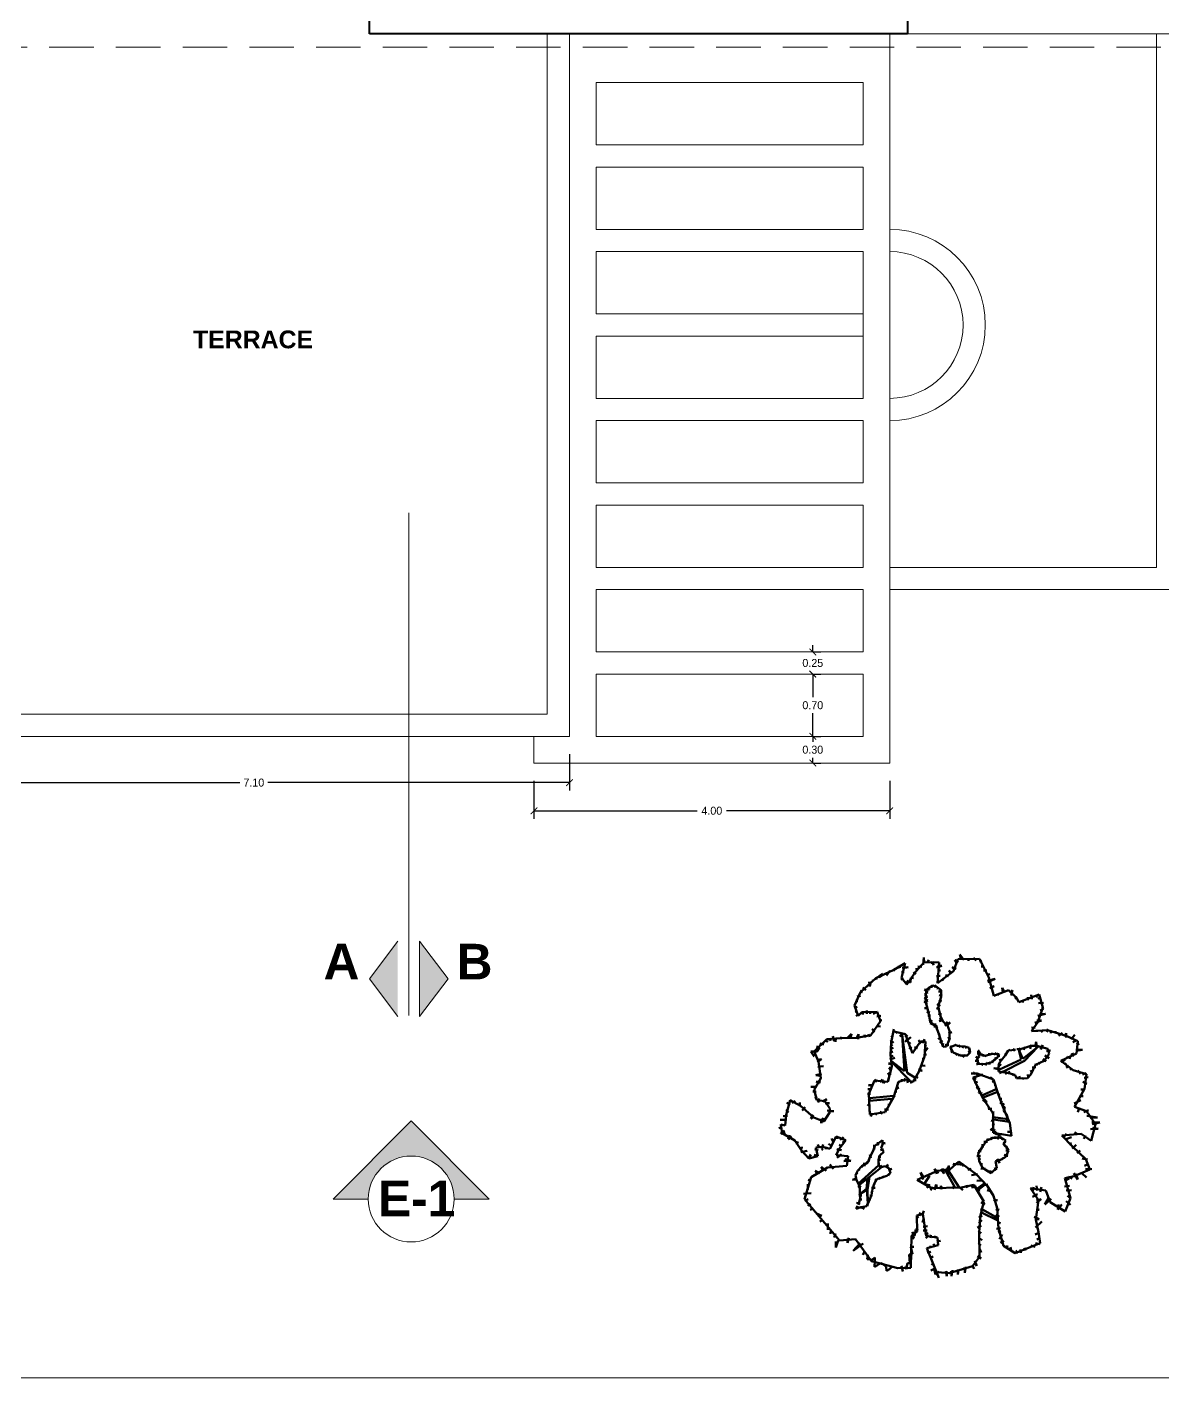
# Model space of a CAD drawing. Header units: metres. Extents: x 0 to 43.1, y 0 to 32.6.
# Drawn here: x 17.73 to 30.5, y 0 to 15.19 of the extents above; entities that cross this region are included whole.
import ezdxf

# ---------------------------------------------------------------- set-up
doc = ezdxf.new("R2010")
doc.units = ezdxf.units.M
doc.linetypes.add('DASHED', pattern=[0.75, 0.5, -0.25])
for name, color, linetype, lineweight in [('Ceco.NET 54', 254, 'Continuous', 9), ('equipment', 40, 'Continuous', 15), ('names', 7, 'Continuous', 60), ('plants', 83, 'Continuous', 60), ('projection', 134, 'DASHED', 9), ('texture', 253, 'Continuous', 9), ('wall high', 5, 'Continuous', 40), ('wall low', 140, 'Continuous', 20)]:
    doc.layers.add(name, color=color, linetype=linetype, lineweight=lineweight)
doc.styles.add('AMBIENTE', font='ARIALBD.TTF', dxfattribs={"height": 0.2})
doc.dimstyles.new('Ceco.NET', dxfattribs={"dimscale": 0.5, "dimtxt": 0.18, "dimasz": 0.15, "dimexe": 0.18, "dimexo": 0.4, "dimgap": 0.09, "dimtad": 0, "dimtih": 1, "dimtoh": 1, "dimzin": 0, "dimdsep": 46, "dimtxsty": 'Standard', "dimblk": 'ARCHTICK', "dimcen": 0.09, "dimclrd": 256, "dimclre": 256, "dimadec": 0, "dimazin": 0, "dimtfac": 1, "dimtofl": 0, "dimtmove": 0, "dimatfit": 3, "dimfxl": 0, "dimtolj": 1, "dimtzin": 0, "dimarcsym": 0})

# ---------------------------------------------------------------- blocks, each defined once
blk = doc.blocks.new('_ArchTick')
at = {"color": 0, "const_width": 0.15}
blk.add_lwpolyline([(-0.5, -0.5), (0.5, 0.5)], dxfattribs=at)
blk = doc.blocks.new('*D15')
at = {"layer": 'Defpoints', "color": 0}
for p in [(16.729, 7.213), (23.829, 7.213), (23.829, 6.693)]:
    blk.add_point(p, dxfattribs=at)
at = {"layer": 'texture', "lineweight": -2}
for p, q in [((16.729, 7.013), (16.729, 6.603)), ((23.829, 7.013), (23.829, 6.603)), ((16.729, 6.693), (20.121, 6.693)), ((23.829, 6.693), (20.436, 6.693))]:
    blk.add_line(p, q, dxfattribs=at)
at = {"layer": 'texture', "lineweight": -2, "xscale": 0.075, "yscale": 0.075, "zscale": 0.075, "rotation": 180}
blk.add_blockref('_ArchTick', (16.729, 6.693), dxfattribs=at)
at = {"layer": 'texture', "lineweight": -2, "xscale": 0.075, "yscale": 0.075, "zscale": 0.075}
blk.add_blockref('_ArchTick', (23.829, 6.693), dxfattribs=at)
at = {"layer": 'texture', "color": 0, "insert": (20.279, 6.693), "char_height": 0.09, "attachment_point": 5}
blk.add_mtext('\\A1;7.10', dxfattribs=at)
blk = doc.blocks.new('*D16')
at = {"layer": 'Defpoints', "color": 0}
for p in [(26.368, 8.163), (26.368, 7.913), (26.564, 7.913)]:
    blk.add_point(p, dxfattribs=at)
at = {"layer": 'texture', "lineweight": -2}
for p, q in [((26.564, 8.163), (26.564, 8.238)), ((26.568, 8.163), (26.654, 8.163)), ((26.564, 7.913), (26.564, 7.838)), ((26.568, 7.913), (26.654, 7.913))]:
    blk.add_line(p, q, dxfattribs=at)
at = {"layer": 'texture', "lineweight": -2, "xscale": 0.075, "yscale": 0.075, "zscale": 0.075}
for p, rotation in [((26.564, 8.163), 270), ((26.564, 7.913), 90)]:
    blk.add_blockref('_ArchTick', p, dxfattribs=dict(at, rotation=rotation))
at = {"layer": 'texture', "color": 0, "insert": (26.564, 8.038), "char_height": 0.09, "attachment_point": 5}
blk.add_mtext('\\A1;0.25', dxfattribs=at)
blk = doc.blocks.new('*D17')
at = {"layer": 'Defpoints', "color": 0}
for p in [(26.368, 7.913), (26.368, 7.213), (26.564, 7.213)]:
    blk.add_point(p, dxfattribs=at)
at = {"layer": 'texture', "lineweight": -2}
for p, q in [((26.564, 7.913), (26.564, 7.653)), ((26.568, 7.913), (26.654, 7.913)), ((26.564, 7.213), (26.564, 7.473)), ((26.568, 7.213), (26.654, 7.213))]:
    blk.add_line(p, q, dxfattribs=at)
at = {"layer": 'texture', "lineweight": -2, "xscale": 0.075, "yscale": 0.075, "zscale": 0.075}
for p, rotation in [((26.564, 7.913), 90), ((26.564, 7.213), 270)]:
    blk.add_blockref('_ArchTick', p, dxfattribs=dict(at, rotation=rotation))
at = {"layer": 'texture', "color": 0, "insert": (26.564, 7.563), "char_height": 0.09, "attachment_point": 5}
blk.add_mtext('\\A1;0.70', dxfattribs=at)
blk = doc.blocks.new('*D18')
at = {"layer": 'Defpoints', "color": 0}
for p in [(26.368, 7.213), (26.368, 6.913), (26.564, 6.913)]:
    blk.add_point(p, dxfattribs=at)
at = {"layer": 'texture', "lineweight": -2}
for p, q in [((26.564, 7.213), (26.564, 7.153)), ((26.568, 7.213), (26.654, 7.213)), ((26.564, 6.913), (26.564, 6.973)), ((26.568, 6.913), (26.654, 6.913))]:
    blk.add_line(p, q, dxfattribs=at)
at = {"layer": 'texture', "lineweight": -2, "xscale": 0.075, "yscale": 0.075, "zscale": 0.075}
for p, rotation in [((26.564, 7.213), 90), ((26.564, 6.913), 270)]:
    blk.add_blockref('_ArchTick', p, dxfattribs=dict(at, rotation=rotation))
at = {"layer": 'texture', "color": 0, "insert": (26.564, 7.063), "char_height": 0.09, "attachment_point": 5}
blk.add_mtext('\\A1;0.30', dxfattribs=at)
blk = doc.blocks.new('*D19')
at = {"layer": 'Defpoints', "color": 0}
for p in [(23.429, 6.913), (27.429, 6.913), (27.429, 6.377)]:
    blk.add_point(p, dxfattribs=at)
at = {"layer": 'texture', "lineweight": -2}
for p, q in [((23.429, 6.713), (23.429, 6.287)), ((27.429, 6.713), (27.429, 6.287)), ((23.429, 6.377), (25.264, 6.377)), ((27.429, 6.377), (25.594, 6.377))]:
    blk.add_line(p, q, dxfattribs=at)
at = {"layer": 'texture', "lineweight": -2, "xscale": 0.075, "yscale": 0.075, "zscale": 0.075, "rotation": 180}
blk.add_blockref('_ArchTick', (23.429, 6.377), dxfattribs=at)
at = {"layer": 'texture', "lineweight": -2, "xscale": 0.075, "yscale": 0.075, "zscale": 0.075}
blk.add_blockref('_ArchTick', (27.429, 6.377), dxfattribs=at)
at = {"layer": 'texture', "color": 0, "insert": (25.429, 6.377), "char_height": 0.09, "attachment_point": 5}
blk.add_mtext('\\A1;4.00', dxfattribs=at)
blk = doc.blocks.new('ARBRE11')
for p, q in [((-0.191, 1.744), (-0.186, 1.824)), ((-0.186, 1.824), (-0.179, 1.77)), ((0.265, 1.798), (0.222, 1.859)), ((0.222, 1.859), (0.234, 1.803)), ((-0.725, 1.592), (-0.523, 1.685)), ((-0.567, 1.675), (-0.605, 1.622)), ((-0.532, 1.692), (-0.509, 1.675)), ((-0.523, 1.685), (-0.396, 1.76)), ((-0.466, 1.736), (-0.454, 1.707)), ((-0.396, 1.76), (-0.437, 1.597)), ((-0.428, 1.709), (-0.361, 1.718)), ((-0.361, 1.718), (-0.422, 1.704)), ((-0.275, 1.667), (-0.182, 1.773)), ((-0.271, 1.704), (-0.259, 1.676)), ((-0.25, 1.725), (-0.205, 1.72)), ((-0.182, 1.773), (-0.011, 1.769)), ((-0.146, 1.765), (-0.13, 1.8)), ((-0.09, 1.751), (-0.083, 1.782)), ((-0.083, 1.782), (-0.076, 1.739)), ((0.018, 1.73), (-0.041, 1.711)), ((-0.011, 1.769), (-0.032, 1.538)), ((-0.032, 1.538), (0.149, 1.673)), ((-0.031, 1.732), (0.018, 1.73)), ((-0.024, 1.681), (0.002, 1.678)), ((0.121, 1.645), (0.098, 1.678)), ((0.098, 1.678), (0.133, 1.648)), ((0.166, 1.69), (0.133, 1.716)), ((0.133, 1.716), (0.18, 1.699)), ((0.149, 1.673), (0.199, 1.805)), ((0.192, 1.756), (0.166, 1.8)), ((0.166, 1.8), (0.201, 1.772)), ((0.199, 1.805), (0.441, 1.812)), ((0.323, 1.819), (0.319, 1.789)), ((0.375, 1.821), (0.403, 1.793)), ((0.441, 1.812), (0.548, 1.602)), ((0.443, 1.779), (0.469, 1.789)), ((0.462, 1.723), (0.485, 1.725)), ((0.488, 1.678), (0.525, 1.678)), ((-0.897, 1.434), (-0.725, 1.592)), ((-0.79, 1.501), (-0.799, 1.55)), ((-0.799, 1.55), (-0.784, 1.509)), ((-0.758, 1.579), (-0.75, 1.561)), ((-0.712, 1.579), (-0.724, 1.599)), ((-0.666, 1.599), (-0.686, 1.631)), ((-0.645, 1.614), (-0.663, 1.646)), ((-0.442, 1.579), (-0.413, 1.59)), ((-0.437, 1.597), (-0.374, 1.521)), ((-0.434, 1.663), (-0.405, 1.66)), ((-0.374, 1.521), (-0.275, 1.667)), ((-0.355, 1.533), (-0.374, 1.563)), ((-0.374, 1.563), (-0.336, 1.544)), ((-0.336, 1.544), (-0.329, 1.596)), ((-0.329, 1.596), (-0.301, 1.594)), ((-0.299, 1.659), (-0.273, 1.638)), ((-0.041, 1.615), (-0.001, 1.619)), ((0.02, 1.589), (0.037, 1.568)), ((0.058, 1.627), (0.093, 1.615)), ((0.521, 1.629), (0.558, 1.638)), ((0.532, 1.561), (0.619, 1.584)), ((0.619, 1.584), (0.535, 1.549)), ((0.548, 1.602), (0.601, 1.395)), ((-0.964, 1.285), (-0.897, 1.434)), ((-0.935, 1.385), (-0.898, 1.393)), ((-0.9, 1.451), (-0.874, 1.437)), ((-0.869, 1.489), (-0.837, 1.457)), ((-0.124, 1.46), (-0.178, 1.464)), ((-0.178, 1.464), (-0.139, 1.432)), ((-0.142, 1.382), (-0.178, 1.368)), ((-0.178, 1.368), (-0.164, 1.357)), ((-0.139, 1.432), (-0.167, 1.424)), ((-0.167, 1.424), (-0.164, 1.396)), ((-0.164, 1.396), (-0.142, 1.382)), ((-0.153, 1.461), (-0.161, 1.404)), ((-0.161, 1.404), (-0.161, 1.318)), ((-0.12, 1.493), (-0.153, 1.461)), ((-0.084, 1.51), (-0.133, 1.481)), ((-0.133, 1.481), (-0.124, 1.46)), ((-0.1, 1.51), (-0.1, 1.485)), ((-0.035, 1.493), (-0.084, 1.51)), ((-0.046, 1.513), (-0.068, 1.492)), ((-0.039, 1.478), (-0.014, 1.481)), ((0.01, 1.457), (-0.035, 1.493)), ((-0.023, 1.273), (0.01, 1.383)), ((-0.018, 1.442), (0.014, 1.442)), ((-0.011, 1.403), (0.021, 1.396)), ((0.01, 1.383), (0.01, 1.457)), ((0.558, 1.481), (0.605, 1.502)), ((0.601, 1.395), (0.766, 1.459)), ((0.643, 1.422), (0.659, 1.401)), ((0.704, 1.434), (0.697, 1.483)), ((0.697, 1.483), (0.72, 1.443)), ((0.766, 1.459), (0.858, 1.371)), ((0.793, 1.439), (0.814, 1.457)), ((0.814, 1.457), (0.798, 1.399)), ((0.84, 1.366), (0.866, 1.38)), ((0.858, 1.371), (0.884, 1.323)), ((0.884, 1.323), (1.111, 1.41)), ((0.985, 1.379), (0.985, 1.347)), ((1.031, 1.358), (1.024, 1.404)), ((1.077, 1.379), (1.099, 1.407)), ((1.099, 1.365), (1.134, 1.372)), ((1.111, 1.41), (1.152, 1.263)), ((-0.921, 1.169), (-0.964, 1.285)), ((-0.958, 1.263), (-0.935, 1.271)), ((-0.958, 1.216), (-0.935, 1.225)), ((-0.938, 1.353), (-0.938, 1.324)), ((-0.825, 1.19), (-0.825, 1.228)), ((-0.787, 1.19), (-0.784, 1.216)), ((-0.139, 1.343), (-0.181, 1.325)), ((-0.181, 1.325), (-0.146, 1.318)), ((-0.178, 1.257), (-0.153, 1.257)), ((-0.164, 1.357), (-0.139, 1.343)), ((-0.146, 1.318), (-0.164, 1.3)), ((-0.161, 1.318), (-0.145, 1.253)), ((-0.145, 1.253), (-0.125, 1.171)), ((-0.007, 1.243), (-0.043, 1.254)), ((-0.043, 1.254), (-0.018, 1.247)), ((0, 1.279), (-0.036, 1.3)), ((-0.036, 1.3), (-0.004, 1.289)), ((0.002, 1.167), (-0.023, 1.273)), ((0.01, 1.325), (-0.011, 1.35)), ((-0.011, 1.35), (0.014, 1.336)), ((0.929, 1.321), (0.927, 1.347)), ((1.152, 1.263), (1.099, 1.097)), ((1.106, 1.312), (1.162, 1.315)), ((1.162, 1.248), (1.123, 1.23)), ((1.145, 1.269), (1.162, 1.248)), ((-0.947, 1.164), (-0.921, 1.184)), ((-0.881, 1.212), (-0.921, 1.169)), ((-0.708, 1.213), (-0.881, 1.212)), ((-0.869, 1.184), (-0.866, 1.208)), ((-0.782, 0.951), (-0.672, 1.111)), ((-0.753, 1.193), (-0.724, 1.208)), ((-0.712, 1.161), (-0.669, 1.17)), ((-0.672, 1.111), (-0.708, 1.213)), ((-0.686, 1.118), (-0.657, 1.121)), ((-0.149, 1.215), (-0.117, 1.208)), ((-0.139, 1.172), (-0.11, 1.172)), ((-0.125, 1.171), (-0.112, 1.106)), ((-0.117, 1.098), (-0.096, 1.119)), ((-0.096, 1.119), (-0.114, 1.087)), ((-0.114, 1.087), (-0.085, 1.073)), ((-0.112, 1.106), (-0.047, 1.045)), ((-0.085, 1.073), (-0.046, 1.073)), ((-0.046, 1.073), (-0.071, 1.051)), ((-0.018, 1.19), (0.003, 1.194)), ((0.014, 1.183), (-0.018, 1.19)), ((-0.011, 1.108), (0.025, 1.13)), ((0.035, 1.119), (-0.011, 1.108)), ((-0.007, 1.133), (0.018, 1.144)), ((0.025, 1.13), (-0.007, 1.133)), ((0.03, 1.11), (0.002, 1.167)), ((0.083, 1.061), (0.03, 1.11)), ((0.053, 1.062), (0.081, 1.101)), ((0.113, 1.094), (0.053, 1.062)), ((0.078, 1.059), (0.113, 1.094)), ((1.099, 1.097), (1.026, 0.997)), ((1.138, 1.117), (1.063, 1.092)), ((1.085, 1.117), (1.138, 1.117)), ((1.184, 1.191), (1.099, 1.17)), ((1.116, 1.188), (1.184, 1.191)), ((-1.275, 0.907), (-1.121, 0.917)), ((-1.242, 0.917), (-1.232, 0.889)), ((-1.191, 0.885), (-1.209, 0.94)), ((-1.173, 0.917), (-1.179, 0.877)), ((-1.121, 0.917), (-0.936, 0.921)), ((-1.118, 0.906), (-1.109, 0.932)), ((-0.999, 0.967), (-1.048, 0.92)), ((-1.008, 0.915), (-0.999, 0.967)), ((-0.918, 0.964), (-0.938, 0.926)), ((-0.936, 0.921), (-0.782, 0.951)), ((-0.924, 0.906), (-0.918, 0.964)), ((-0.848, 0.955), (-0.854, 0.932)), ((-0.845, 0.926), (-0.848, 0.955)), ((-0.805, 0.964), (-0.793, 0.935)), ((-0.767, 1.022), (-0.738, 0.984)), ((-0.709, 1.054), (-0.671, 1.048)), ((-0.553, 0.946), (-0.535, 0.935)), ((-0.521, 1.018), (-0.551, 0.87)), ((-0.392, 0.965), (-0.538, 0.998)), ((-0.486, 0.99), (-0.498, 0.973)), ((-0.428, 0.975), (-0.454, 0.938)), ((-0.402, 0.548), (-0.429, 0.957)), ((-0.429, 0.957), (-0.371, 0.529)), ((-0.332, 0.929), (-0.396, 0.877)), ((-0.393, 0.935), (-0.367, 0.952)), ((-0.363, 0.883), (-0.392, 0.965)), ((-0.39, 0.888), (-0.332, 0.929)), ((-0.071, 1.051), (-0.029, 1.048)), ((-0.029, 1.048), (-0.05, 1.03)), ((-0.05, 1.03), (-0.029, 1.027)), ((-0.047, 1.045), (-0.015, 0.968)), ((-0.029, 1.027), (-0.039, 1.016)), ((-0.004, 0.97), (-0.025, 0.956)), ((0.003, 0.931), (-0.022, 0.906)), ((-0.015, 0.968), (0.01, 0.882)), ((0.104, 1), (0.083, 1.061)), ((0.085, 0.92), (0.117, 0.927)), ((0.092, 0.973), (0.131, 0.984)), ((0.104, 0.907), (0.104, 1)), ((1.026, 0.997), (1.205, 1.01)), ((1.028, 1.039), (1.067, 1.035)), ((1.088, 1.011), (1.088, 0.989)), ((1.155, 1.004), (1.134, 0.986)), ((1.194, 0.989), (1.212, 1.021)), ((1.205, 1.01), (1.416, 0.943)), ((1.244, 0.975), (1.24, 1.007)), ((1.293, 0.975), (1.297, 0.996)), ((1.329, 0.947), (1.375, 0.975)), ((1.403, 0.933), (1.417, 0.975)), ((1.416, 0.943), (1.548, 0.884)), ((1.417, 0.975), (1.417, 0.926)), ((1.474, 0.908), (1.513, 0.954)), ((-1.385, 0.769), (-1.455, 0.769)), ((-1.455, 0.769), (-1.418, 0.713)), ((-1.419, 0.769), (-1.275, 0.907)), ((-1.369, 0.656), (-1.419, 0.769)), ((-1.39, 0.824), (-1.353, 0.815)), ((-1.353, 0.815), (-1.385, 0.769)), ((-1.353, 0.857), (-1.307, 0.847)), ((-1.297, 0.889), (-1.26, 0.88)), ((-0.561, 0.894), (-0.526, 0.865)), ((-0.551, 0.87), (-0.558, 0.73)), ((-0.558, 0.825), (-0.535, 0.848)), ((-0.558, 0.752), (-0.532, 0.77)), ((-0.553, 0.793), (-0.529, 0.813)), ((-0.311, 0.75), (-0.363, 0.883)), ((-0.35, 0.857), (-0.335, 0.868)), ((-0.35, 0.799), (-0.324, 0.822)), ((-0.221, 0.881), (-0.311, 0.75)), ((-0.289, 0.816), (-0.254, 0.804)), ((-0.219, 0.857), (-0.245, 0.894)), ((-0.164, 0.882), (-0.221, 0.881)), ((-0.176, 0.906), (-0.199, 0.862)), ((-0.177, 0.711), (-0.164, 0.882)), ((-0.174, 0.835), (-0.153, 0.841)), ((-0.165, 0.775), (-0.141, 0.808)), ((0.025, 0.892), (-0.004, 0.867)), ((0.01, 0.882), (0.034, 0.821)), ((0.032, 0.863), (0.025, 0.824)), ((0.034, 0.821), (0.071, 0.825)), ((0.057, 0.845), (0.096, 0.838)), ((0.071, 0.825), (0.104, 0.907)), ((0.089, 0.884), (0.103, 0.881)), ((0.18, 0.843), (0.112, 0.818)), ((0.112, 0.818), (0.144, 0.758)), ((0.123, 0.816), (0.114, 0.83)), ((0.114, 0.83), (0.138, 0.822)), ((0.142, 0.788), (0.114, 0.781)), ((0.114, 0.781), (0.131, 0.786)), ((0.15, 0.767), (0.118, 0.76)), ((0.193, 0.833), (0.169, 0.843)), ((0.221, 0.83), (0.193, 0.833)), ((0.21, 0.833), (0.223, 0.835)), ((0.223, 0.835), (0.21, 0.818)), ((0.276, 0.824), (0.221, 0.83)), ((0.257, 0.83), (0.248, 0.811)), ((0.327, 0.809), (0.276, 0.824)), ((0.306, 0.822), (0.28, 0.809)), ((0.314, 0.796), (0.34, 0.801)), ((0.342, 0.769), (0.314, 0.762)), ((0.317, 0.775), (0.342, 0.769)), ((0.338, 0.758), (0.327, 0.809)), ((0.427, 0.784), (0.457, 0.739)), ((0.427, 0.745), (0.427, 0.773)), ((0.763, 0.78), (0.73, 0.725)), ((0.845, 0.789), (0.763, 0.78)), ((0.769, 0.792), (0.778, 0.774)), ((0.833, 0.801), (0.824, 0.771)), ((0.911, 0.798), (0.863, 0.795)), ((0.884, 0.807), (0.905, 0.78)), ((0.91, 0.678), (0.884, 0.788)), ((0.884, 0.788), (0.927, 0.686)), ((0.941, 0.807), (0.911, 0.798)), ((0.927, 0.686), (1.096, 0.819)), ((0.956, 0.822), (0.935, 0.789)), ((1.019, 0.831), (0.941, 0.807)), ((1.096, 0.819), (0.946, 0.662)), ((1.01, 0.798), (1.022, 0.843)), ((1.088, 0.831), (1.019, 0.831)), ((1.067, 0.816), (1.079, 0.876)), ((1.079, 0.876), (1.085, 0.813)), ((1.209, 0.798), (1.088, 0.831)), ((1.127, 0.798), (1.154, 0.84)), ((1.154, 0.84), (1.13, 0.792)), ((1.194, 0.771), (1.239, 0.78)), ((1.224, 0.743), (1.209, 0.798)), ((1.492, 0.872), (1.52, 0.89)), ((1.524, 0.787), (1.598, 0.787)), ((1.598, 0.787), (1.527, 0.777)), ((1.548, 0.884), (1.532, 0.747)), ((1.534, 0.848), (1.563, 0.855)), ((-1.385, 0.676), (-1.334, 0.681)), ((-1.334, 0.681), (-1.381, 0.648)), ((-1.342, 0.468), (-1.369, 0.656)), ((-0.536, 0.632), (-0.583, 0.635)), ((-0.583, 0.635), (-0.542, 0.623)), ((-0.567, 0.677), (-0.512, 0.697)), ((-0.561, 0.711), (-0.529, 0.72)), ((-0.558, 0.73), (-0.543, 0.6)), ((-0.548, 0.66), (-0.402, 0.548)), ((-0.544, 0.649), (-0.34, 0.444)), ((-0.238, 0.548), (-0.177, 0.711)), ((-0.21, 0.611), (-0.171, 0.608)), ((-0.192, 0.662), (-0.192, 0.698)), ((-0.183, 0.73), (-0.156, 0.736)), ((0.144, 0.758), (0.227, 0.724)), ((0.169, 0.756), (0.161, 0.739)), ((0.191, 0.739), (0.176, 0.726)), ((0.227, 0.732), (0.201, 0.722)), ((0.227, 0.724), (0.304, 0.724)), ((0.276, 0.732), (0.253, 0.705)), ((0.253, 0.705), (0.263, 0.726)), ((0.297, 0.732), (0.297, 0.711)), ((0.304, 0.724), (0.338, 0.758)), ((0.434, 0.658), (0.393, 0.662)), ((0.393, 0.662), (0.421, 0.662)), ((0.429, 0.686), (0.402, 0.707)), ((0.402, 0.707), (0.432, 0.698)), ((0.444, 0.639), (0.408, 0.624)), ((0.408, 0.624), (0.438, 0.639)), ((0.415, 0.69), (0.44, 0.713)), ((0.425, 0.63), (0.415, 0.69)), ((0.5, 0.626), (0.425, 0.63)), ((0.44, 0.713), (0.427, 0.745)), ((0.442, 0.745), (0.453, 0.758)), ((0.455, 0.724), (0.466, 0.745)), ((0.457, 0.739), (0.506, 0.72)), ((0.483, 0.634), (0.464, 0.613)), ((0.464, 0.613), (0.474, 0.634)), ((0.483, 0.732), (0.476, 0.711)), ((0.581, 0.649), (0.5, 0.626)), ((0.506, 0.72), (0.589, 0.743)), ((0.506, 0.726), (0.517, 0.713)), ((0.53, 0.643), (0.51, 0.613)), ((0.51, 0.613), (0.517, 0.636)), ((0.553, 0.724), (0.549, 0.749)), ((0.549, 0.749), (0.553, 0.728)), ((0.562, 0.651), (0.551, 0.624)), ((0.551, 0.624), (0.553, 0.645)), ((0.598, 0.649), (0.576, 0.66)), ((0.645, 0.7), (0.581, 0.649)), ((0.581, 0.662), (0.598, 0.649)), ((0.589, 0.732), (0.585, 0.754)), ((0.589, 0.743), (0.664, 0.739)), ((0.613, 0.664), (0.6, 0.681)), ((0.608, 0.73), (0.63, 0.752)), ((0.608, 0.679), (0.613, 0.664)), ((0.628, 0.681), (0.619, 0.696)), ((0.621, 0.705), (0.628, 0.681)), ((0.634, 0.728), (0.649, 0.749)), ((0.64, 0.715), (0.649, 0.707)), ((0.664, 0.739), (0.645, 0.7)), ((0.649, 0.72), (0.672, 0.715)), ((0.649, 0.626), (0.685, 0.614)), ((0.67, 0.647), (0.655, 0.593)), ((0.661, 0.671), (0.691, 0.677)), ((0.665, 0.566), (0.91, 0.678)), ((0.73, 0.725), (0.67, 0.647)), ((0.946, 0.662), (0.696, 0.536)), ((0.724, 0.737), (0.745, 0.728)), ((1.046, 0.566), (1.073, 0.617)), ((1.064, 0.623), (1.094, 0.617)), ((1.073, 0.617), (1.167, 0.665)), ((1.115, 0.647), (1.106, 0.623)), ((1.154, 0.683), (1.191, 0.659)), ((1.167, 0.665), (1.224, 0.743)), ((1.176, 0.725), (1.224, 0.695)), ((1.532, 0.747), (1.356, 0.663)), ((1.356, 0.663), (1.496, 0.559)), ((1.357, 0.653), (1.403, 0.674)), ((1.4, 0.621), (1.417, 0.639)), ((1.467, 0.695), (1.421, 0.706)), ((1.432, 0.709), (1.467, 0.695)), ((1.502, 0.72), (1.467, 0.738)), ((1.485, 0.748), (1.502, 0.72)), ((-1.418, 0.339), (-1.342, 0.468)), ((-1.334, 0.518), (-1.399, 0.504)), ((-1.399, 0.504), (-1.353, 0.495)), ((-1.376, 0.597), (-1.311, 0.602)), ((-0.543, 0.6), (-0.59, 0.426)), ((-0.557, 0.506), (-0.586, 0.527)), ((-0.586, 0.527), (-0.572, 0.494)), ((-0.586, 0.464), (-0.578, 0.443)), ((-0.539, 0.575), (-0.575, 0.587)), ((-0.575, 0.587), (-0.557, 0.557)), ((-0.431, 0.458), (-0.437, 0.432)), ((-0.392, 0.464), (-0.41, 0.435)), ((-0.371, 0.529), (-0.286, 0.475)), ((-0.308, 0.422), (-0.238, 0.548)), ((-0.252, 0.473), (-0.279, 0.494)), ((-0.279, 0.485), (-0.252, 0.473)), ((-0.204, 0.551), (-0.246, 0.569)), ((-0.246, 0.554), (-0.204, 0.551)), ((0.414, 0.522), (0.346, 0.521)), ((0.363, 0.466), (0.403, 0.466)), ((0.48, 0.511), (0.369, 0.476)), ((0.369, 0.476), (0.482, 0.238)), ((0.378, 0.526), (0.386, 0.535)), ((0.386, 0.535), (0.378, 0.509)), ((0.426, 0.526), (0.409, 0.503)), ((0.6, 0.455), (0.414, 0.522)), ((0.566, 0.46), (0.578, 0.483)), ((0.67, 0.566), (0.604, 0.581)), ((0.604, 0.581), (0.664, 0.578)), ((0.655, 0.593), (0.655, 0.542)), ((0.655, 0.542), (0.772, 0.524)), ((0.703, 0.542), (0.667, 0.524)), ((0.73, 0.545), (0.748, 0.515)), ((0.772, 0.548), (0.778, 0.512)), ((0.772, 0.524), (0.839, 0.506)), ((0.821, 0.518), (0.809, 0.5)), ((0.839, 0.506), (0.86, 0.466)), ((0.863, 0.469), (0.86, 0.485)), ((0.86, 0.466), (0.98, 0.469)), ((0.902, 0.482), (0.863, 0.469)), ((0.935, 0.476), (0.926, 0.454)), ((0.98, 0.469), (1.019, 0.509)), ((0.986, 0.509), (0.989, 0.472)), ((1.019, 0.509), (1.046, 0.566)), ((1.019, 0.56), (1.031, 0.53)), ((1.034, 0.587), (1.076, 0.593)), ((1.417, 0.589), (1.446, 0.607)), ((1.46, 0.561), (1.485, 0.578)), ((1.496, 0.559), (1.645, 0.512)), ((1.548, 0.554), (1.577, 0.518)), ((1.601, 0.511), (1.64, 0.525)), ((1.619, 0.472), (1.665, 0.479)), ((1.645, 0.512), (1.623, 0.347)), ((-1.39, 0.37), (-1.455, 0.37)), ((-1.432, 0.319), (-1.395, 0.314)), ((-1.386, 0.223), (-1.418, 0.339)), ((-1.348, 0.421), (-1.395, 0.43)), ((-1.395, 0.43), (-1.358, 0.412)), ((-0.781, 0.345), (-0.813, 0.345)), ((-0.751, 0.393), (-0.808, 0.39)), ((-0.808, 0.39), (-0.766, 0.384)), ((-0.738, 0.441), (-0.803, 0.293)), ((-0.59, 0.426), (-0.738, 0.441)), ((-0.712, 0.429), (-0.73, 0.455)), ((-0.73, 0.455), (-0.727, 0.423)), ((-0.652, 0.452), (-0.676, 0.423)), ((-0.637, 0.411), (-0.652, 0.452)), ((-0.622, 0.429), (-0.637, 0.411)), ((-0.526, 0.252), (-0.468, 0.427)), ((-0.512, 0.315), (-0.488, 0.318)), ((-0.491, 0.348), (-0.467, 0.363)), ((-0.479, 0.429), (-0.464, 0.408)), ((-0.468, 0.427), (-0.382, 0.453)), ((-0.382, 0.453), (-0.308, 0.422)), ((-0.371, 0.452), (-0.365, 0.417)), ((-0.33, 0.432), (-0.321, 0.414)), ((-0.3, 0.446), (-0.27, 0.446)), ((0.38, 0.42), (0.418, 0.426)), ((0.426, 0.383), (0.409, 0.355)), ((0.409, 0.355), (0.438, 0.36)), ((0.438, 0.36), (0.429, 0.332)), ((0.429, 0.332), (0.44, 0.329)), ((0.44, 0.329), (0.435, 0.303)), ((0.469, 0.275), (0.623, 0.34)), ((0.481, 0.252), (0.635, 0.313)), ((0.583, 0.426), (0.609, 0.438)), ((0.65, 0.293), (0.6, 0.455)), ((0.606, 0.395), (0.629, 0.395)), ((0.609, 0.343), (0.638, 0.337)), ((1.623, 0.347), (1.508, 0.146)), ((1.581, 0.343), (1.624, 0.343)), ((1.605, 0.428), (1.647, 0.405)), ((-1.732, 0.057), (-1.688, 0.223)), ((-1.724, 0.194), (-1.691, 0.166)), ((-1.688, 0.223), (-1.57, 0.156)), ((-1.631, 0.212), (-1.663, 0.189)), ((-1.58, 0.194), (-1.58, 0.157)), ((-1.57, 0.156), (-1.421, 0.026)), ((-1.409, 0.245), (-1.385, 0.259)), ((-1.297, 0.209), (-1.386, 0.223)), ((-1.371, 0.194), (-1.362, 0.24)), ((-1.32, 0.208), (-1.274, 0.231)), ((-1.24, 0.127), (-1.297, 0.209)), ((-1.293, 0.189), (-1.246, 0.189)), ((-0.784, 0.294), (-0.816, 0.291)), ((-0.816, 0.171), (-0.793, 0.154)), ((-0.805, 0.222), (-0.787, 0.24)), ((-0.803, 0.293), (-0.792, 0.059)), ((-0.799, 0.244), (-0.521, 0.271)), ((-0.795, 0.213), (-0.548, 0.236)), ((-0.619, 0.086), (-0.526, 0.252)), ((-0.589, 0.168), (-0.563, 0.168)), ((-0.545, 0.231), (-0.557, 0.198)), ((-0.533, 0.27), (-0.512, 0.255)), ((0.435, 0.303), (0.472, 0.297)), ((0.509, 0.232), (0.48, 0.209)), ((0.482, 0.238), (0.595, 0.071)), ((0.495, 0.203), (0.529, 0.209)), ((0.649, 0.289), (0.672, 0.28)), ((0.714, 0.12), (0.65, 0.293)), ((0.663, 0.237), (0.692, 0.235)), ((0.675, 0.18), (0.698, 0.212)), ((0.692, 0.149), (0.718, 0.183)), ((0.715, 0.154), (0.726, 0.126)), ((1.506, 0.183), (1.581, 0.22)), ((1.567, 0.268), (1.609, 0.268)), ((-1.724, 0.004), (-1.798, -0.001)), ((-1.765, 0.041), (-1.719, 0.046)), ((-1.742, -0.065), (-1.732, 0.057)), ((-1.733, 0.115), (-1.705, 0.083)), ((-1.52, 0.143), (-1.552, 0.106)), ((-1.455, 0.013), (-1.427, 0.055)), ((-1.422, 0.036), (-1.455, 0.013)), ((-1.421, 0.026), (-1.307, -0.019)), ((-1.316, 0.022), (-1.339, -0.038)), ((-1.339, -0.038), (-1.334, 0.013)), ((-1.307, -0.019), (-1.242, 0.087)), ((-1.27, 0.106), (-1.195, 0.097)), ((-1.195, 0.097), (-1.256, 0.092)), ((-1.242, 0.087), (-1.24, 0.127)), ((-0.805, 0.106), (-0.784, 0.1)), ((-0.792, 0.059), (-0.619, 0.086)), ((-0.766, 0.076), (-0.781, 0.037)), ((-0.73, 0.076), (-0.712, 0.058)), ((-0.679, 0.091), (-0.649, 0.07)), ((-0.628, 0.118), (-0.583, 0.115)), ((-0.583, 0.115), (-0.625, 0.112)), ((0.558, 0.134), (0.538, 0.123)), ((0.538, 0.123), (0.58, 0.123)), ((0.575, 0.083), (0.606, 0.086)), ((0.583, 0.032), (0.598, 0.026)), ((0.595, 0.071), (0.594, -0.146)), ((0.596, 0.032), (0.762, 0.009)), ((0.6, 0.005), (0.777, -0.022)), ((0.726, 0.126), (0.712, 0.1)), ((0.712, 0.1), (0.729, 0.077)), ((0.784, -0.036), (0.714, 0.12)), ((0.729, 0.077), (0.746, 0.063)), ((0.746, 0.063), (0.755, 0.034)), ((0.755, 0.034), (0.746, 0.006)), ((1.508, 0.146), (1.645, 0.099)), ((1.562, 0.135), (1.548, 0.088)), ((1.614, 0.088), (1.666, 0.107)), ((1.645, 0.099), (1.746, -0.048)), ((1.647, 0.046), (1.77, 0.027)), ((1.77, 0.027), (1.685, 0.022)), ((-1.784, -0.084), (-1.816, -0.093)), ((-1.798, -0.001), (-1.751, -0.005)), ((-1.776, -0.151), (-1.794, -0.054)), ((-1.794, -0.054), (-1.742, -0.065)), ((-1.793, -0.158), (-1.742, -0.144)), ((-1.788, -0.149), (-1.793, -0.158)), ((-1.751, -0.121), (-1.788, -0.149)), ((-1.636, -0.232), (-1.776, -0.151)), ((0.583, -0.097), (0.566, -0.117)), ((0.566, -0.117), (0.609, -0.106)), ((0.572, -0.006), (0.6, -0.014)), ((0.583, -0.049), (0.609, -0.057)), ((0.594, -0.146), (0.802, -0.178)), ((0.609, -0.106), (0.598, -0.137)), ((0.598, -0.137), (0.629, -0.134)), ((0.629, -0.134), (0.618, -0.166)), ((0.618, -0.166), (0.64, -0.151)), ((0.64, -0.151), (0.649, -0.174)), ((0.678, -0.174), (0.683, -0.149)), ((0.741, -0.011), (0.775, -0.009)), ((0.755, -0.134), (0.803, -0.134)), ((0.778, -0.08), (0.798, -0.074)), ((0.802, -0.178), (0.784, -0.036)), ((1.51, -0.143), (1.539, -0.162)), ((1.775, -0.101), (1.69, -0.105)), ((1.746, -0.048), (1.699, -0.237)), ((1.704, -0.025), (1.794, -0.03)), ((1.794, -0.03), (1.709, -0.049)), ((1.713, -0.091), (1.775, -0.101)), ((-1.691, -0.172), (-1.71, -0.219)), ((-1.71, -0.219), (-1.668, -0.191)), ((-1.561, -0.346), (-1.636, -0.232)), ((-1.603, -0.242), (-1.612, -0.279)), ((-1.557, -0.302), (-1.561, -0.33)), ((-1.376, -0.279), (-1.362, -0.316)), ((-1.316, -0.279), (-1.33, -0.325)), ((-1.283, -0.302), (-1.288, -0.33)), ((-1.256, -0.27), (-1.232, -0.284)), ((-1.169, -0.189), (-1.242, -0.326)), ((-1.223, -0.209), (-1.205, -0.242)), ((-1.205, -0.242), (-1.195, -0.251)), ((-1.06, -0.228), (-1.169, -0.189)), ((-1.158, -0.182), (-1.158, -0.214)), ((-1.137, -0.282), (-1.111, -0.295)), ((-1.136, -0.325), (-1.06, -0.228)), ((-1.126, -0.223), (-1.089, -0.195)), ((-1.098, -0.242), (-1.07, -0.251)), ((-0.755, -0.349), (-0.736, -0.291)), ((-0.744, -0.282), (-0.74, -0.319)), ((-0.744, -0.333), (-0.744, -0.282)), ((-0.736, -0.291), (-0.664, -0.238)), ((-0.705, -0.289), (-0.703, -0.252)), ((-0.703, -0.252), (-0.696, -0.28)), ((-0.664, -0.238), (-0.65, -0.229)), ((-0.65, -0.277), (-0.664, -0.32)), ((-0.62, -0.264), (-0.654, -0.271)), ((-0.652, -0.259), (-0.62, -0.264)), ((-0.65, -0.229), (-0.65, -0.277)), ((0.48, -0.295), (0.428, -0.38)), ((0.474, -0.275), (0.48, -0.308)), ((0.523, -0.232), (0.48, -0.295)), ((0.49, -0.249), (0.53, -0.249)), ((0.599, -0.203), (0.523, -0.232)), ((0.533, -0.209), (0.543, -0.236)), ((0.582, -0.196), (0.569, -0.226)), ((0.638, -0.199), (0.582, -0.203)), ((0.618, -0.189), (0.618, -0.212)), ((0.691, -0.203), (0.638, -0.199)), ((0.658, -0.189), (0.641, -0.219)), ((0.649, -0.174), (0.678, -0.174)), ((0.681, -0.212), (0.678, -0.186)), ((0.737, -0.232), (0.691, -0.203)), ((0.697, -0.229), (0.704, -0.203)), ((0.707, -0.268), (0.737, -0.232)), ((0.74, -0.298), (0.707, -0.268)), ((0.717, -0.249), (0.733, -0.262)), ((0.72, -0.298), (0.737, -0.282)), ((0.766, -0.344), (0.74, -0.298)), ((1.585, -0.158), (1.366, -0.177)), ((1.366, -0.177), (1.489, -0.298)), ((1.421, -0.157), (1.388, -0.195)), ((1.411, -0.219), (1.477, -0.195)), ((1.477, -0.261), (1.449, -0.275)), ((1.529, -0.28), (1.482, -0.323)), ((1.489, -0.298), (1.636, -0.442)), ((1.699, -0.237), (1.585, -0.158)), ((1.633, -0.176), (1.614, -0.214)), ((-1.497, -0.348), (-1.566, -0.362)), ((-1.477, -0.436), (-1.561, -0.346)), ((-1.455, -0.39), (-1.483, -0.436)), ((-1.378, -0.41), (-1.477, -0.436)), ((-1.418, -0.395), (-1.381, -0.404)), ((-1.409, -0.33), (-1.371, -0.344)), ((-1.319, -0.304), (-1.399, -0.31)), ((-1.399, -0.31), (-1.378, -0.41)), ((-1.33, -0.325), (-1.32, -0.339)), ((-1.242, -0.326), (-1.319, -0.304)), ((-1.17, -0.397), (-1.136, -0.325)), ((-1.036, -0.407), (-1.17, -0.397)), ((-1.163, -0.331), (-1.111, -0.34)), ((-1.159, -0.428), (-1.111, -0.384)), ((-1.133, -0.397), (-1.159, -0.428)), ((-1.071, -0.441), (-1.005, -0.459)), ((-1.049, -0.518), (-1.036, -0.407)), ((-0.813, -0.478), (-0.793, -0.421)), ((-0.813, -0.455), (-0.793, -0.462)), ((-0.793, -0.421), (-0.755, -0.349)), ((-0.79, -0.391), (-0.781, -0.411)), ((-0.781, -0.432), (-0.79, -0.391)), ((-0.703, -0.451), (-0.673, -0.448)), ((-0.698, -0.416), (-0.668, -0.418)), ((-0.683, -0.406), (-0.693, -0.449)), ((-0.693, -0.449), (-0.693, -0.507)), ((-0.635, -0.358), (-0.683, -0.406)), ((-0.671, -0.342), (-0.638, -0.331)), ((-0.664, -0.32), (-0.635, -0.358)), ((-0.664, -0.372), (-0.654, -0.391)), ((0.411, -0.407), (0.451, -0.403)), ((0.428, -0.347), (0.46, -0.351)), ((0.428, -0.38), (0.437, -0.459)), ((0.428, -0.446), (0.454, -0.436)), ((0.622, -0.466), (0.678, -0.45)), ((0.641, -0.44), (0.668, -0.486)), ((0.668, -0.486), (0.651, -0.443)), ((0.678, -0.45), (0.737, -0.417)), ((0.694, -0.426), (0.707, -0.446)), ((0.76, -0.403), (0.72, -0.394)), ((0.73, -0.407), (0.76, -0.403)), ((0.737, -0.417), (0.766, -0.344)), ((0.737, -0.344), (0.763, -0.344)), ((0.74, -0.321), (0.75, -0.308)), ((1.572, -0.346), (1.539, -0.375)), ((1.595, -0.436), (1.657, -0.445)), ((1.636, -0.442), (1.682, -0.558)), ((-1.45, -0.644), (-1.269, -0.537)), ((-1.353, -0.6), (-1.406, -0.574)), ((-1.406, -0.574), (-1.375, -0.609)), ((-1.283, -0.574), (-1.34, -0.53)), ((-1.34, -0.53), (-1.314, -0.569)), ((-1.269, -0.537), (-1.049, -0.518)), ((-1.199, -0.552), (-1.243, -0.503)), ((-1.243, -0.503), (-1.221, -0.53)), ((-1.005, -0.459), (-1.084, -0.463)), ((-0.951, -0.622), (-0.927, -0.569)), ((-0.947, -0.6), (-0.931, -0.612)), ((-0.927, -0.569), (-0.88, -0.521)), ((-0.691, -0.511), (-0.92, -0.716)), ((-0.919, -0.559), (-0.91, -0.575)), ((-0.665, -0.535), (-0.907, -0.732)), ((-0.887, -0.508), (-0.871, -0.531)), ((-0.88, -0.521), (-0.813, -0.478)), ((-0.857, -0.483), (-0.848, -0.515)), ((-0.85, -0.52), (-0.857, -0.483)), ((-0.834, -0.476), (-0.816, -0.485)), ((-0.703, -0.497), (-0.68, -0.494)), ((-0.693, -0.507), (-0.669, -0.531)), ((-0.657, -0.515), (-0.684, -0.54)), ((-0.669, -0.531), (-0.616, -0.521)), ((-0.616, -0.521), (-0.578, -0.545)), ((-0.613, -0.536), (-0.59, -0.503)), ((-0.59, -0.503), (-0.606, -0.54)), ((-0.559, -0.598), (-0.602, -0.631)), ((-0.588, -0.607), (-0.572, -0.623)), ((-0.585, -0.559), (-0.544, -0.55)), ((-0.544, -0.55), (-0.581, -0.568)), ((-0.578, -0.545), (-0.559, -0.598)), ((-0.032, -0.575), (-0.259, -0.674)), ((-0.192, -0.671), (-0.223, -0.592)), ((-0.223, -0.592), (-0.183, -0.653)), ((-0.04, -0.606), (-0.066, -0.55)), ((-0.066, -0.55), (-0.018, -0.599)), ((0.113, -0.554), (-0.032, -0.575)), ((0.008, -0.554), (0.042, -0.602)), ((0.042, -0.602), (0.034, -0.546)), ((0.059, -0.57), (0.169, -0.763)), ((0.075, -0.535), (0.105, -0.572)), ((0.087, -0.563), (0.213, -0.761)), ((0.105, -0.572), (0.094, -0.513)), ((0.209, -0.468), (0.113, -0.554)), ((0.265, -0.505), (0.146, -0.494)), ((0.146, -0.494), (0.168, -0.513)), ((0.404, -0.609), (0.209, -0.468)), ((0.246, -0.517), (0.265, -0.505)), ((0.31, -0.561), (0.347, -0.55)), ((0.437, -0.459), (0.477, -0.538)), ((0.447, -0.499), (0.474, -0.499)), ((0.457, -0.552), (0.506, -0.548)), ((0.477, -0.538), (0.572, -0.598)), ((0.533, -0.565), (0.52, -0.585)), ((0.569, -0.568), (0.562, -0.591)), ((0.572, -0.598), (0.595, -0.578)), ((0.595, -0.578), (0.638, -0.542)), ((0.608, -0.552), (0.628, -0.565)), ((0.628, -0.565), (0.615, -0.535)), ((0.638, -0.542), (0.622, -0.466)), ((1.548, -0.672), (1.501, -0.601)), ((1.682, -0.558), (1.506, -0.634)), ((1.525, -0.606), (1.548, -0.672)), ((1.591, -0.601), (1.643, -0.648)), ((1.661, -0.497), (1.624, -0.516)), ((1.633, -0.549), (1.704, -0.554)), ((-1.525, -0.892), (-1.45, -0.644)), ((-1.49, -0.724), (-1.49, -0.782)), ((-1.486, -0.675), (-1.451, -0.684)), ((-0.94, -0.658), (-0.988, -0.676)), ((-0.988, -0.676), (-0.935, -0.672)), ((-0.942, -0.679), (-0.951, -0.622)), ((-0.918, -0.718), (-0.942, -0.679)), ((-0.926, -0.72), (-0.903, -0.722)), ((-0.894, -0.743), (-0.921, -0.759)), ((-0.904, -0.766), (-0.918, -0.718)), ((-0.816, -0.667), (-0.829, -0.775)), ((-0.818, -0.788), (-0.795, -0.641)), ((-0.741, -0.718), (-0.76, -0.78)), ((-0.749, -0.711), (-0.726, -0.72)), ((-0.712, -0.665), (-0.741, -0.718)), ((-0.719, -0.662), (-0.728, -0.685)), ((-0.664, -0.651), (-0.712, -0.665)), ((-0.694, -0.651), (-0.675, -0.662)), ((-0.602, -0.631), (-0.664, -0.651)), ((-0.645, -0.63), (-0.638, -0.651)), ((-0.572, -0.623), (-0.59, -0.614)), ((-0.259, -0.674), (-0.099, -0.769)), ((-0.121, -0.631), (-0.179, -0.724)), ((-0.179, -0.724), (-0.117, -0.733)), ((-0.117, -0.733), (-0.152, -0.764)), ((-0.13, -0.614), (-0.121, -0.631)), ((-0.082, -0.755), (-0.108, -0.79)), ((-0.063, -0.785), (-0.044, -0.725)), ((-0.044, -0.725), (-0.04, -0.766)), ((0.008, -0.781), (0.008, -0.74)), ((0.008, -0.74), (0.027, -0.781)), ((0.142, -0.774), (0.153, -0.744)), ((0.22, -0.759), (0.254, -0.789)), ((0.237, -0.761), (0.379, -0.729)), ((0.291, -0.733), (0.302, -0.766)), ((0.351, -0.621), (0.418, -0.61)), ((0.351, -0.759), (0.406, -0.748)), ((0.379, -0.729), (0.489, -0.918)), ((0.53, -0.744), (0.404, -0.609)), ((0.41, -0.684), (0.47, -0.681)), ((0.41, -0.777), (0.495, -0.715)), ((0.419, -0.795), (0.506, -0.728)), ((0.488, -0.733), (0.537, -0.725)), ((0.599, -0.855), (0.53, -0.744)), ((1.051, -0.755), (1.043, -0.796)), ((1.081, -0.743), (1.09, -0.795)), ((1.138, -0.757), (1.123, -0.809)), ((1.397, -0.748), (1.454, -0.743)), ((1.506, -0.634), (1.401, -0.655)), ((1.401, -0.655), (1.465, -0.879)), ((1.402, -0.686), (1.449, -0.658)), ((1.444, -0.639), (1.482, -0.658)), ((-1.539, -0.83), (-1.451, -0.826)), ((-1.134, -1.356), (-1.525, -0.892)), ((-1.517, -0.905), (-1.486, -0.892)), ((-0.918, -0.957), (-0.899, -0.885)), ((-0.917, -0.849), (-0.889, -0.835)), ((-0.882, -0.851), (-0.917, -0.849)), ((-0.912, -0.895), (-0.882, -0.897)), ((-0.904, -0.828), (-0.904, -0.766)), ((-0.899, -0.885), (-0.904, -0.828)), ((-0.829, -0.775), (-0.9, -0.833)), ((-0.9, -0.833), (-0.827, -0.788)), ((-0.827, -0.788), (-0.814, -0.937)), ((-0.814, -0.937), (-0.818, -0.788)), ((-0.804, -0.895), (-0.79, -0.914)), ((-0.774, -0.847), (-0.803, -0.919)), ((-0.79, -0.849), (-0.767, -0.854)), ((-0.776, -0.801), (-0.758, -0.812)), ((-0.76, -0.78), (-0.774, -0.847)), ((-0.772, -0.766), (-0.733, -0.764)), ((-0.099, -0.769), (0.237, -0.761)), ((0.414, -0.8), (0.444, -0.792)), ((0.526, -0.789), (0.567, -0.8)), ((0.64, -0.994), (0.599, -0.855)), ((0.6, -0.897), (0.645, -0.908)), ((1.186, -0.796), (1.014, -0.769)), ((1.014, -0.769), (1.104, -0.902)), ((1.092, -0.837), (1.036, -0.867)), ((1.104, -0.902), (1.074, -1.122)), ((1.09, -0.795), (1.081, -0.781)), ((1.084, -0.908), (1.136, -0.893)), ((1.136, -0.893), (1.084, -0.934)), ((1.175, -0.951), (1.218, -0.88)), ((1.246, -0.889), (1.175, -0.951)), ((1.238, -0.924), (1.186, -0.796)), ((1.465, -0.879), (1.404, -1.031)), ((1.416, -0.795), (1.477, -0.79)), ((1.43, -0.856), (1.463, -0.88)), ((-1.49, -0.967), (-1.459, -0.945)), ((-1.433, -0.998), (-1.464, -1.011)), ((-1.393, -1.051), (-1.331, -1.078)), ((-0.947, -1), (-0.932, -0.967)), ((-0.894, -0.981), (-0.947, -1)), ((-0.942, -0.932), (-0.901, -0.937)), ((-0.896, -0.976), (-0.894, -0.996)), ((-0.827, -0.972), (-0.894, -0.981)), ((-0.848, -0.973), (-0.871, -1.006)), ((-0.871, -1.006), (-0.855, -0.978)), ((-0.803, -0.919), (-0.827, -0.972)), ((-0.816, -0.969), (-0.825, -0.957)), ((-0.822, -0.943), (-0.816, -0.969)), ((-0.196, -1.058), (-0.262, -1.075)), ((-0.227, -1.042), (-0.232, -1.078)), ((-0.204, -1.079), (-0.186, -1.023)), ((-0.157, -1.308), (-0.196, -1.058)), ((0.489, -0.918), (0.45, -1.09)), ((0.451, -1.005), (0.485, -1.02)), ((0.462, -0.926), (0.503, -0.952)), ((0.463, -1.041), (0.649, -1.132)), ((0.474, -1.008), (0.646, -1.107)), ((0.626, -1.005), (0.663, -1.012)), ((0.654, -1.222), (0.64, -0.994)), ((1.114, -1.012), (1.08, -1.016)), ((1.084, -1.005), (1.114, -1.012)), ((1.404, -1.031), (1.238, -0.924)), ((1.369, -0.951), (1.322, -1.007)), ((1.322, -1.007), (1.331, -0.951)), ((1.416, -0.913), (1.463, -0.955)), ((-1.322, -1.126), (-1.353, -1.144)), ((-1.265, -1.166), (-1.265, -1.237)), ((-0.271, -1.153), (-0.254, -1.153)), ((-0.267, -1.078), (-0.245, -1.1)), ((-0.262, -1.075), (-0.26, -1.255)), ((-0.2, -1.154), (-0.186, -1.109)), ((-0.193, -1.202), (-0.145, -1.195)), ((0.418, -1.213), (0.462, -1.187)), ((0.433, -1.098), (0.473, -1.079)), ((0.433, -1.161), (0.466, -1.128)), ((0.45, -1.09), (0.438, -1.269)), ((0.626, -1.068), (0.663, -1.09)), ((0.648, -1.154), (0.678, -1.161)), ((1.058, -1.09), (1.114, -1.116)), ((1.114, -1.116), (1.073, -1.116)), ((1.144, -1.142), (1.073, -1.21)), ((1.074, -1.122), (1.104, -1.261)), ((1.08, -1.202), (1.144, -1.142)), ((-1.23, -1.241), (-1.234, -1.281)), ((-1.177, -1.276), (-1.194, -1.321)), ((-1.172, -1.436), (-1.146, -1.356)), ((-0.952, -1.34), (-1.134, -1.356)), ((-1.044, -1.382), (-1.027, -1.325)), ((-1.044, -1.338), (-1.044, -1.382)), ((-0.773, -1.589), (-0.952, -1.34)), ((-0.333, -1.329), (-0.298, -1.334)), ((-0.322, -1.304), (-0.331, -1.663)), ((-0.26, -1.255), (-0.322, -1.304)), ((-0.298, -1.334), (-0.311, -1.259)), ((-0.311, -1.259), (-0.289, -1.303)), ((-0.289, -1.303), (-0.276, -1.232)), ((-0.276, -1.232), (-0.249, -1.223)), ((-0.193, -1.243), (-0.148, -1.243)), ((-0.174, -1.284), (-0.137, -1.273)), ((-0.163, -1.329), (-0.133, -1.295)), ((-0.029, -1.324), (-0.157, -1.308)), ((-0.115, -1.325), (-0.107, -1.292)), ((-0.066, -1.329), (-0.055, -1.303)), ((-0.037, -1.366), (0.004, -1.359)), ((-0.025, -1.407), (-0.029, -1.324)), ((0.429, -1.251), (0.459, -1.273)), ((0.436, -1.332), (0.47, -1.351)), ((0.438, -1.269), (0.443, -1.54)), ((0.634, -1.224), (0.678, -1.217)), ((0.652, -1.262), (0.682, -1.251)), ((0.712, -1.418), (0.654, -1.222)), ((0.667, -1.34), (0.697, -1.288)), ((0.715, -1.362), (0.678, -1.381)), ((1.118, -1.265), (1.069, -1.288)), ((1.125, -1.325), (1.088, -1.344)), ((1.104, -1.261), (1.122, -1.386)), ((-1.172, -1.369), (-1.172, -1.436)), ((-0.899, -1.387), (-0.978, -1.471)), ((-0.978, -1.471), (-0.868, -1.391)), ((-0.85, -1.484), (-0.872, -1.519)), ((-0.351, -1.515), (-0.311, -1.511)), ((-0.342, -1.612), (-0.351, -1.515)), ((-0.311, -1.511), (-0.329, -1.427)), ((-0.329, -1.427), (-0.298, -1.427)), ((-0.151, -1.442), (-0.025, -1.407)), ((-0.014, -1.777), (-0.151, -1.442)), ((-0.148, -1.493), (-0.104, -1.485)), ((-0.122, -1.422), (-0.096, -1.433)), ((-0.074, -1.392), (-0.059, -1.422)), ((0.429, -1.385), (0.455, -1.411)), ((0.444, -1.455), (0.462, -1.493)), ((0.844, -1.499), (0.712, -1.418)), ((0.756, -1.414), (0.745, -1.444)), ((0.79, -1.433), (0.797, -1.47)), ((1.122, -1.386), (0.844, -1.499)), ((0.85, -1.467), (0.872, -1.5)), ((0.902, -1.459), (0.905, -1.496)), ((0.946, -1.437), (0.957, -1.467)), ((1.017, -1.414), (1.069, -1.429)), ((1.073, -1.388), (1.121, -1.396)), ((-0.815, -1.519), (-0.823, -1.568)), ((-0.823, -1.568), (-0.766, -1.572)), ((-0.476, -1.667), (-0.773, -1.589)), ((-0.766, -1.572), (-0.735, -1.546)), ((-0.735, -1.603), (-0.74, -1.634)), ((-0.74, -1.634), (-0.74, -1.652)), ((-0.74, -1.652), (-0.704, -1.634)), ((-0.735, -1.546), (-0.735, -1.603)), ((-0.704, -1.634), (-0.691, -1.621)), ((-0.691, -1.621), (-0.669, -1.612)), ((-0.669, -1.612), (-0.642, -1.621)), ((-0.642, -1.621), (-0.607, -1.652)), ((-0.607, -1.652), (-0.603, -1.696)), ((-0.572, -1.679), (-0.541, -1.648)), ((-0.331, -1.663), (-0.476, -1.667)), ((-0.435, -1.643), (-0.422, -1.705)), ((-0.395, -1.648), (-0.382, -1.679)), ((-0.382, -1.679), (-0.369, -1.612)), ((-0.369, -1.612), (-0.342, -1.612)), ((-0.107, -1.549), (-0.078, -1.537)), ((-0.078, -1.616), (-0.1, -1.631)), ((0.364, -1.646), (0.1, -1.725)), ((0.276, -1.72), (0.272, -1.66)), ((0.287, -1.653), (0.276, -1.72)), ((0.358, -1.634), (0.38, -1.675)), ((0.443, -1.54), (0.364, -1.646)), ((0.388, -1.586), (0.41, -1.642)), ((0.41, -1.642), (0.388, -1.604)), ((0.418, -1.534), (0.462, -1.56)), ((-0.603, -1.696), (-0.572, -1.679)), ((-0.07, -1.675), (-0.107, -1.694)), ((-0.055, -1.739), (-0.07, -1.675)), ((-0.011, -1.705), (-0.055, -1.739)), ((0.1, -1.725), (-0.029, -1.714)), ((0.075, -1.757), (0.064, -1.701)), ((0.071, -1.701), (0.075, -1.757)), ((0.127, -1.757), (0.123, -1.701)), ((0.138, -1.69), (0.127, -1.757)), ((0.205, -1.683), (0.198, -1.739)), ((0.198, -1.739), (0.202, -1.683))]:
    blk.add_line(p, q)

msp = doc.modelspace()

# ---------------------------------------------------------------- hatches: boundary and pattern name
at = {"layer": 'Ceco.NET 54', "ltscale": 0.3}
h = msp.add_hatch(color=256, dxfattribs=at)
h.paths.add_polyline_path([(22.143, 4.063), (22.463, 4.487), (22.143, 4.912)])
h.paths.add_polyline_path([(21.897, 4.912), (21.578, 4.487), (21.897, 4.063)])
msp.add_hatch(color=256, dxfattribs=at).paths.add_polyline_path([(22.531, 2.012), (22.926, 2.012), (22.048, 2.89), (21.17, 2.012), (21.565, 2.012, -1)])

# ---------------------------------------------------------------- linework, layer by layer
for p, q in [((22.02, 9.727), (22.02, 4.074)), ((21.578, 4.487), (21.897, 4.912)), ((22.143, 4.912), (22.143, 4.063)), ((22.463, 4.487), (22.143, 4.912)), ((21.897, 4.063), (21.578, 4.487)), ((22.143, 4.063), (22.463, 4.487)), ((21.17, 2.012), (22.048, 2.89)), ((22.048, 2.89), (22.926, 2.012)), ((21.565, 2.012), (21.17, 2.012)), ((22.926, 2.012), (22.531, 2.012))]:
    msp.add_line(p, q, dxfattribs=at)
msp.add_lwpolyline([(43.1, 0), (0, 0), (0, 32.6), (43.1, 32.6)], dxfattribs=at)
msp.add_circle((22.048, 2.012), 0.483, dxfattribs=at)
at = {"layer": 'equipment'}
for p, q in [((27.429, 6.913), (27.429, 15.113)), ((24.129, 14.563), (27.129, 14.563)), ((24.129, 13.863), (24.129, 14.563)), ((27.129, 13.863), (27.129, 14.563)), ((24.129, 13.863), (27.129, 13.863)), ((24.129, 13.613), (27.129, 13.613)), ((24.129, 12.913), (24.129, 13.613)), ((27.129, 12.913), (27.129, 13.613)), ((24.129, 12.913), (27.129, 12.913)), ((24.129, 12.663), (27.129, 12.663)), ((24.129, 11.963), (24.129, 12.663)), ((27.129, 11.963), (27.129, 12.663)), ((24.129, 11.963), (27.129, 11.963)), ((27.129, 11.963), (27.129, 11.713)), ((24.129, 11.713), (27.129, 11.713)), ((24.129, 11.013), (24.129, 11.713)), ((27.129, 11.013), (27.129, 11.713)), ((24.129, 11.013), (27.129, 11.013)), ((24.129, 10.763), (27.129, 10.763)), ((24.129, 10.063), (24.129, 10.763)), ((27.129, 10.063), (27.129, 10.763)), ((24.129, 10.063), (27.129, 10.063)), ((24.129, 9.813), (27.129, 9.813)), ((24.129, 9.113), (24.129, 9.813)), ((27.129, 9.113), (27.129, 9.813)), ((24.129, 9.113), (27.129, 9.113)), ((24.129, 8.863), (27.129, 8.863)), ((24.129, 8.163), (24.129, 8.863)), ((27.129, 8.163), (27.129, 8.863)), ((24.129, 8.163), (27.129, 8.163)), ((24.129, 7.913), (27.129, 7.913)), ((24.129, 7.213), (24.129, 7.913)), ((27.129, 7.213), (27.129, 7.913)), ((23.429, 6.913), (23.429, 7.213)), ((24.129, 7.213), (27.129, 7.213)), ((23.429, 6.913), (27.429, 6.913))]:
    msp.add_line(p, q, dxfattribs=at)
for radius in [1.075, 0.825]:
    msp.add_arc((27.429, 11.838), radius, 270, 90, dxfattribs=at)
at = {"layer": 'projection'}
msp.add_line((14.229, 14.963), (36.829, 14.963), dxfattribs=at)
at = {"layer": 'wall high'}
for p, q in [((21.579, 15.113), (21.579, 15.813)), ((23.579, 15.113), (21.579, 15.113))]:
    msp.add_line(p, q, dxfattribs=at)
at = {"layer": 'wall high', "ltscale": 0.3}
for p, q in [((27.629, 15.363), (27.629, 15.113)), ((27.629, 15.113), (23.579, 15.113))]:
    msp.add_line(p, q, dxfattribs=at)
at = {"layer": 'wall low'}
for p, q in [((23.579, 7.463), (23.579, 15.113)), ((23.829, 7.213), (23.829, 15.113)), ((27.629, 15.113), (35.129, 15.113)), ((30.429, 9.113), (30.429, 15.113)), ((27.429, 9.113), (30.429, 9.113)), ((27.429, 8.863), (30.679, 8.863)), ((23.579, 7.463), (16.979, 7.463)), ((23.829, 7.213), (16.729, 7.213))]:
    msp.add_line(p, q, dxfattribs=at)

# ---------------------------------------------------------------- block references
at = {"layer": 'plants', "ltscale": 0.3}
msp.add_blockref('ARBRE11', (27.997, 2.902), dxfattribs=at)

# ---------------------------------------------------------------- texts
at = {"layer": 'names', "ltscale": 0.3, "style": 'AMBIENTE'}
for s, insert, char_height, width, attachment_point in [('TERRACE', (20.27, 11.776), 0.2, 2.9472, 2), ('A', (21.063, 4.881), 0.4, 0.4062, 1), ('B', (22.559, 4.881), 0.4, 0.4062, 1), ('E-1', (21.675, 2.219), 0.4, 0.4062, 1)]:
    msp.add_mtext(s, dxfattribs=dict(at, insert=insert, char_height=char_height, width=width, attachment_point=attachment_point))

# ---------------------------------------------------------------- dimensions: what is measured, and where the dimension line sits
at = {"layer": 'texture', "ltscale": 0.3}
for p1, p2, distance, picture, middle in [((26.368, 8.163), (26.368, 7.913), 0.196, '*D16', (26.564, 8.038)), ((26.368, 7.913), (26.368, 7.213), 0.196, '*D17', (26.564, 7.563)), ((16.729, 7.213), (23.829, 7.213), -0.52, '*D15', (20.279, 6.693)), ((26.368, 7.213), (26.368, 6.913), 0.196, '*D18', (26.564, 7.063)), ((23.429, 6.913), (27.429, 6.913), -0.536, '*D19', (25.429, 6.377))]:
    dim = msp.add_aligned_dim(p1=p1, p2=p2, distance=distance, dimstyle='Ceco.NET', dxfattribs=at)
    dim.commit()
    dim.dimension.update_dxf_attribs({"geometry": picture, "text_midpoint": middle})

doc.saveas('drawing.dxf')
